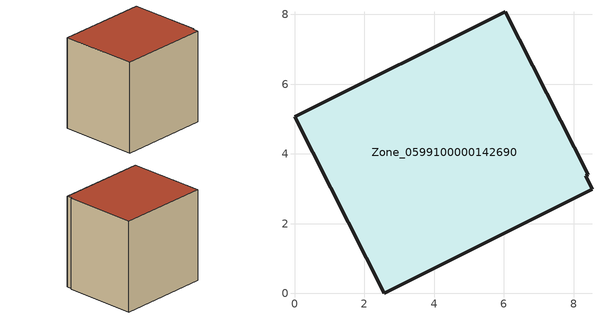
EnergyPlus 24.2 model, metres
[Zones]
Zone_0599100000142690
 floor ground (C_G): 8.41,3.4 8.34,3.37 8.53,2.99 2.57,0 0,5.06 6.04,8.08 z2.88
 wall outside (C_F): 8.41,3.4 6.04,8.08 0,5.06 2.57,0 8.53,2.99 8.34,3.37 8.41,3.4 z2.88:9.6
 roof outside (C_R): 8.34,3.37 8.41,3.4 6.04,8.08 0,5.06 2.57,0 8.53,2.99 z9.6
[BUILDING]
Pand.0599100000142690: North Axis=0; Terrain=City; Loads Convergence Tolerance Value=0.04; Temperature Convergence Tolerance Value=0.4; Solar Distribution=FullExterior; Maximum Number of Warmup Days=25; Minimum Number of Warmup Days=1
[Site:Location]
Rotterdam.The.Hague.AP_ZH_NLD Design_Conditions: Latitude=51.96; Longitude=4.45; Time Zone=1; Elevation=-4.5
[SITE:GROUNDTEMPERATURE:BUILDINGSURFACE]
18, 18, 18, 18, 18, 18, 18, 18, 18, 18, 18, 18
[MATERIAL] Thermal Absorptance=0.9; Solar Absorptance=0.7; Visible Absorptance=0.7
Name | Roughness | Thickness | Conductivity | Density | Specific Heat
G.TI.1946-1964 | MediumSmooth | 0.15 | 1 | 540 | 1210
F.TI.1946-1964 | Rough | 0.3 | 0.857143 | 1920 | 840
R.TI.1946-1964 | MediumRough | 0.2 | 0.277778 | 1500 | 1000
[CONSTRUCTION]
C_G: G.TI.1946-1964
C_F: F.TI.1946-1964
C_R: R.TI.1946-1964
[ZONE]
Zone_0599100000142690: Type=1; Multiplier=1; Ceiling Height=Autocalculate; Volume=Autocalculate; Floor Area=autocalculate; Part of Total Floor Area=Yes
[ZONEINFILTRATION:DESIGNFLOWRATE]
Infil_Zone_0599100000142690: Zone or ZoneList or Space or SpaceList=Zone_0599100000142690; Schedule=AlwaysOn; Design Flow Rate Calculation Method=Flow/Area; Flow Rate per Floor Area=0.003; Constant Term Coefficient=1; Temperature Term Coefficient=0; Velocity Term Coefficient=0; Velocity Squared Term Coefficient=0
[HVACTEMPLATE:ZONE:IDEALLOADSAIRSYSTEM]
Zone_0599100000142690: Maximum Heating Supply Air Temperature=50; Minimum Cooling Supply Air Temperature=13; Maximum Heating Supply Air Humidity Ratio=0.0156; Minimum Cooling Supply Air Humidity Ratio=0.0077; Heating Limit=NoLimit; Cooling Limit=NoLimit; Dehumidification Control Type=ConstantSensibleHeatRatio; Cooling Sensible Heat Ratio=0.7; Dehumidification Setpoint=60; Humidification Control Type=None; Humidification Setpoint=30; Outdoor Air Method=None; Outdoor Air Flow Rate per Person=0.00944; Outdoor Air Flow Rate per Zone Floor Area=0; Outdoor Air Flow Rate per Zone=0; Demand Controlled Ventilation Type=None; Outdoor Air Economizer Type=NoEconomizer; Heat Recovery Type=None; Sensible Heat Recovery Effectiveness=0.7; Latent Heat Recovery Effectiveness=0.65
[ZONECONTROL:THERMOSTAT]
ThermostatControl_Zone_0599100000142690: Zone or ZoneList=Zone_0599100000142690; Control Type Schedule=DualSetpointControlType; Control 1=Thermostat_Zone_0599100000142690; Temperature Difference Between Cutout And Setpoint=0
[THERMOSTATSETPOINT:DUALSETPOINT]
Thermostat_Zone_0599100000142690: Heating Setpoint Temperature Schedule=HeatingSetpoint_Zone_0599100000142690; Cooling Setpoint Temperature Schedule=CoolingSetpoint_Zone_0599100000142690
[SCHEDULE:COMPACT]
HeatingSetpoint_Zone_0599100000142690: Through: 12/31, For: AllDays, Until: 24:00, 21
CoolingSetpoint_Zone_0599100000142690: Through: 12/31, For: AllDays, Until: 24:00, 24
DualSetpointControlType: Through: 12/31, For: AllDays, Until: 24:00, 4
AlwaysOn: Through: 12/31, For: AllDays, Until: 24:00, 1
